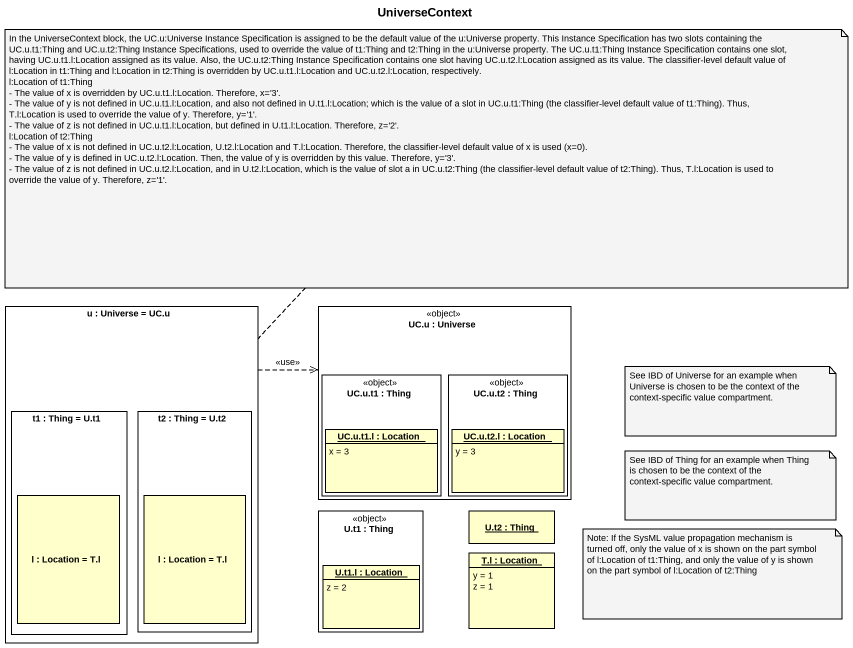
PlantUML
@startuml
title UniverseContext
allowmixing
hide circle
hide empty members
rectangle "u : Universe = UC.u" as u {
  rectangle "t1 : Thing = U.t1" as t1 {
    rectangle "l : Location = T.l" as l
  }
  rectangle "t2 : Thing = U.t2" as t2 {
    rectangle "l : Location = T.l" as l_2
  }
}
rectangle "UC.u : Universe" as UC_u <<object>> {
  rectangle "UC.u.t1 : Thing" as UC_u_t1 <<object>> {
    object "UC.u.t1.l : Location" as UC_u_t1_l {
      x = 3
    }
  }
  rectangle "UC.u.t2 : Thing" as UC_u_t2 <<object>> {
    object "UC.u.t2.l : Location" as UC_u_t2_l {
      y = 3
    }
  }
}
rectangle "U.t1 : Thing" as U_t1 <<object>> {
  object "U.t1.l : Location" as U_t1_l {
    z = 2
  }
}
object "U.t2 : Thing" as U_t2
object "T.l : Location" as T_l {
  y = 1
  z = 1
}
u .right.> UC_u : <<use>>
note top of u
  In the UniverseContext block, the UC.u:Universe Instance Specification is assigned to be the default value of the u:Universe property. This Instance Specification has two slots containing the UC.u.t1:Thing and UC.u.t2:Thing Instance Specifications, used to override the value of t1:Thing and t2:Thing in the u:Universe property. The UC.u.t1:Thing Instance Specification contains one slot, having UC.u.t1.l:Location assigned as its value. Also, the UC.u.t2:Thing Instance Specification contains one slot having UC.u.t2.l:Location assigned as its value. The classifier-level default value of l:Location in t1:Thing and l:Location in t2:Thing is overridden by UC.u.t1.l:Location and UC.u.t2.l:Location, respectively.
  l:Location of t1:Thing
  - The value of x is overridden by UC.u.t1.l:Location. Therefore, x='3'.
  - The value of y is not defined in UC.u.t1.l:Location, and also not defined in U.t1.l:Location; which is the value of a slot in UC.u.t1:Thing (the classifier-level default value of t1:Thing). Thus, T.l:Location is used to override the value of y. Therefore, y='1'.
  - The value of z is not defined in UC.u.t1.l:Location, but defined in U.t1.l:Location. Therefore, z='2'.
  l:Location of t2:Thing
  - The value of x is not defined in UC.u.t2.l:Location, U.t2.l:Location and T.l:Location. Therefore, the classifier-level default value of x is used (x=0).
  - The value of y is defined in UC.u.t2.l:Location. Then, the value of y is overridden by this value. Therefore, y='3'.
  - The value of z is not defined in UC.u.t2.l:Location, and in U.t2.l:Location, which is the value of slot a in UC.u.t2:Thing (the classifier-level default value of t2:Thing). Thus, T.l:Location is used to override the value of y. Therefore, z='1'.
end note
note as N2
  See IBD of Universe for an example when Universe is chosen to be the context of the context-specific value compartment.
end note
note as N3
  See IBD of Thing for an example when Thing is chosen to be the context of the context-specific value compartment.
end note
note as N4
  Note: If the SysML value propagation mechanism is turned off, only the value of x is shown on the part symbol of l:Location of t1:Thing, and only the value of y is shown on the part symbol of l:Location of t2:Thing
end note
@enduml
